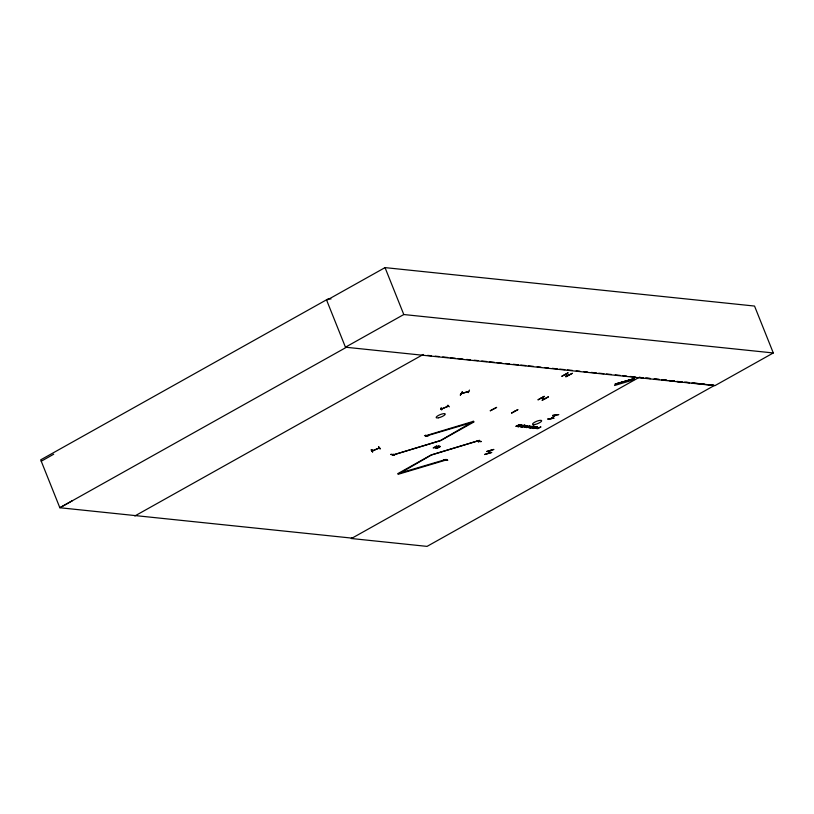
<?xml version="1.0" encoding="UTF-8"?>
<svg xmlns="http://www.w3.org/2000/svg" width="814" height="814" viewBox="0 0 814 814"><rect width="100%" height="100%" fill="white"/><g stroke="black" fill="none" stroke-linecap="round" stroke-linejoin="round"><path stroke-width="1.22" d="M462.332 392.216L460.348 395.075L462.179 391.819M371.286 449.796L372.639 451.923L371.265 449.806M372.547 451.892L371.357 450.152M441.656 409.961L440.567 408.292M540.476 427.187L537.861 428.683L536.579 428.551L540.954 426.923L540.486 427.187M614.529 385.5L633.831 379.762M634.432 378.551L615.252 384.045M528.276 427.35C535.001 424.46 528.785 428.652 528.276 427.289M491.687 452.37L484.564 454.517L491.615 452.523M488.603 453.042L488.054 453.378L490.099 450.549M547.873 419.129L553.896 418.203L548.137 418.956M548.046 418.956L553.825 418.172M550.895 418.589L555.453 415.191M425.885 435.683L425.58 436.212L474.063 421.896L441.076 440.364L392.287 455.209L439.998 440.822L473.606 421.286L425.885 435.683L425.651 435.093M468.294 392.653L469.495 390.059M493.742 449.521L486.701 451.516L493.722 449.399M564.997 374.745L568.884 375.132M545.248 398.524L541.351 398.097M390.71 454.477L394.953 454.761L390.974 454.293M443.599 460.022L447.761 460.236L443.61 459.961M443.864 459.798L447.507 460.388M372.018 451.027L379.253 448.005M441.005 408.384C442.002 410.236 440.018 408.14 441.514 408.17L441.941 408.801M447.771 406.461L447.334 405.83M448.402 406.196L441.28 409.167M439 446.347L435.724 448.178L437.861 447.527C435.073 449.796 444.057 444.566 438.522 447.151L439.295 446.377L438.838 445.96L439.295 446.377M564.957 374.766L565.303 374.572M514.753 411.243L514.387 411.385M541.178 398.239L544.932 398.677M379.151 448.036L372.059 451.088M441.229 409.086L448.372 406.115L447.934 405.474M441.89 408.913L441.595 408.15M392.938 454.527L393.691 454.222M426.19 436.019L425.671 436.324M445.828 460.032L446.194 459.371L397.71 473.687L430.698 455.219L479.487 440.374L431.766 454.761L398.168 474.297L446.133 459.991M479.08 441.524L478.561 441.829M462.22 392.195L460.337 395.034M551.159 418.528L555.606 415.201M552.665 415.435L558.658 414.57M525.915 426.19C520.472 430.006 532.203 423.443 525.05 426.984C523.819 425.58 531.104 425.101 524.084 426.882M461.569 393.538L468.661 391.371M468.64 391.493L461.65 393.6M478.317 441.829L478.937 441.493M41.249 461.223L53.714 454.202M72.314 500.722L59.849 507.743L40.7 459.849L328.459 298.718L330.983 298.972M346.51 347.222L59.849 507.743L352.065 538.135L351.394 538.512L639.153 377.381L642.938 377.767L639.153 377.381M385.032 267.613L326.689 300.295L345.451 347.202L714.957 385.633L773.3 352.961L754.537 306.054L385.032 267.613L403.795 314.53L773.3 352.961M345.451 347.202L403.795 314.53M134.819 515.984L423.26 354.466M565.934 376.76L572.303 373.361M517.592 426.088L515.873 426.383L519.678 424.633L516.31 426.18L517.572 426.088M536.284 427.269L537.606 427.065L534.676 428.357L537.169 427.238L536.294 427.269M352.014 538.125L351.343 538.512L427.045 546.387L714.56 385.378M424.47 435.561L428.103 436.121M425.427 436.345L426.017 435.999M490.232 410.765L496.662 407.376L490.384 410.734M511.538 413.034L517.958 409.574L511.752 413.054M544.281 396.357L537.922 399.867L544.118 396.387M548.28 396.815L542.032 400.315L548.463 396.886M477.401 441.096L481.308 441.524L477.38 441.066M445.889 460.002L446.591 459.707M521.601 426.068L522.751 425.753L520.909 426.923L524.582 425.04L520.207 426.851M488.329 453.347L490.343 450.478M447.893 405.189L449.379 406.837M379.914 448.809L378.683 447.049L380.219 448.697M372.547 450.01L372.792 450.783L372.395 450.061M527.391 427.34L529.853 425.59L526.18 427.472L526.984 427.584M558.679 414.611L552.716 415.455M477.085 441.198L480.993 441.626M427.615 355.372L431.4 355.769M435.175 356.156L438.95 356.552M442.724 356.949L447.761 357.468M450.284 357.733L455.321 358.252M457.834 358.516L462.871 359.045M466.646 359.432L470.431 359.829M474.206 360.215L477.981 360.612M481.756 361.009L486.792 361.528M489.316 361.792L494.352 362.311M496.866 362.576L501.902 363.105M505.687 363.492L509.462 363.889M513.237 364.275L518.274 364.804M520.797 365.069L525.834 365.588M528.347 365.852L533.384 366.371M537.159 366.768L540.944 367.165M544.719 367.552L548.494 367.948M552.268 368.335L557.305 368.864M559.829 369.129L564.865 369.648M567.378 369.912L572.415 370.431M576.2 370.828L579.975 371.225M583.75 371.611L587.525 372.008M591.31 372.405L596.347 372.924M598.86 373.188L603.896 373.707M606.42 373.972L611.456 374.491M615.231 374.888L620.268 375.417M622.781 375.671L626.566 376.068M630.341 376.465L635.378 376.984M646.713 378.164L650.498 378.561M654.283 378.948L659.33 379.477M661.843 379.741L666.89 380.26L661.772 379.782M669.413 380.525L674.45 381.054M682.02 381.837L677.136 381.705M685.805 382.234L689.58 382.621M693.365 383.018L698.412 383.536M700.925 383.801L704.71 384.198M708.495 384.595L713.542 385.114M567.918 372.893L561.731 376.353L568.08 372.863M523.809 425.6L525.264 425.284L524.735 425.691M523.473 425.793L521.774 426.75M524.399 425.885L521.387 426.953M535.429 427.035L535.917 427.085C527.737 431.003 540.486 425.447 536.263 426.892L532 428.072L535.51 426.851M645.441 378.042L650.467 378.581M654.232 378.978L659.259 379.507M669.312 380.576L674.348 381.115M676.861 381.379L681.888 381.908M684.401 382.173L689.427 382.712M691.941 382.977L713.308 385.246M615.272 384.025L634.544 378.612M378.581 446.784L380.27 448.728M447.415 406.023L447.608 406.512M572.283 373.321L565.883 376.709M473.056 421.235L473.29 421.815M634.411 378.571L615.089 384.32M530.596 426.516L529.395 426.811L530.596 426.516M532.865 427.767L533.943 427.533L532.865 427.767M531.166 427.594L533.73 426.648L530.718 427.899L531.145 427.584M531.125 427.197C526.251 430.647 539.01 422.7 531.461 427.075L531.878 426.434L529.019 427.767L531.125 427.197M436.446 446.082L433.17 447.914L435.307 447.262C432.519 449.532 441.503 444.291 435.958 446.886L436.446 446.082M520.441 424.704L517.175 426.536L521.214 425.081C511.345 430.718 529.456 420.98 518.111 426.18L520.441 424.704M524.959 425.712L522.507 427.085L524.959 425.712M525.783 425.244L525.783 425.244M438.593 417.775A4.884 1.282 -21.8 0 0 445.258 414.041A4.884 1.282 -21.8 0 0 438.247 415.527A4.884 1.282 -21.8 0 0 438.593 417.775M534.991 424.481A4.884 1.282 -21.8 0 0 541.666 420.746A4.884 1.282 -21.8 0 0 534.656 422.222A4.884 1.282 -21.8 0 0 534.991 424.481"/></g></svg>
